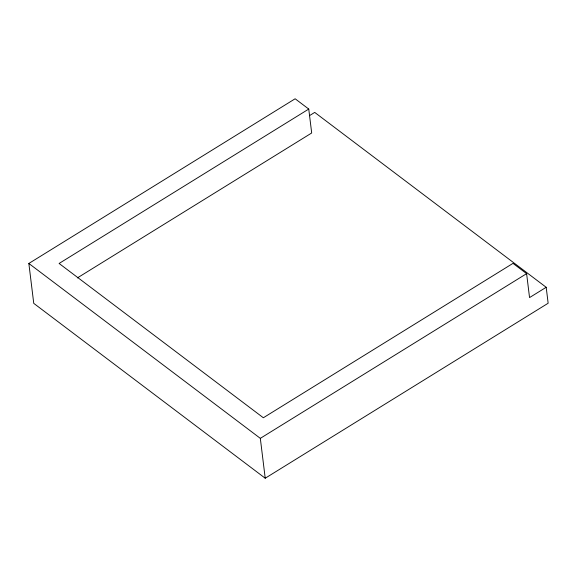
<?xml version="1.0" encoding="UTF-8"?>
<svg xmlns="http://www.w3.org/2000/svg" width="577" height="577" viewBox="0 0 577 577"><rect width="100%" height="100%" fill="white"/><g stroke="black" fill="none" stroke-linecap="round" stroke-linejoin="round"><path stroke-width="0.87" d="M309.423 115.688L314.717 112.407L546.188 287.288L548.15 303.235L265.218 478.225L33.747 303.351L28.85 263.465L295.135 98.775L308.753 109.06L311.688 132.991L77.361 277.919M308.753 109.06L59.106 263.465L263.35 417.762L512.996 263.364L526.613 273.649L529.549 297.581L546.188 287.288M265.218 478.225L260.321 438.347L526.613 273.649M28.85 263.465L260.321 438.347"/></g></svg>
